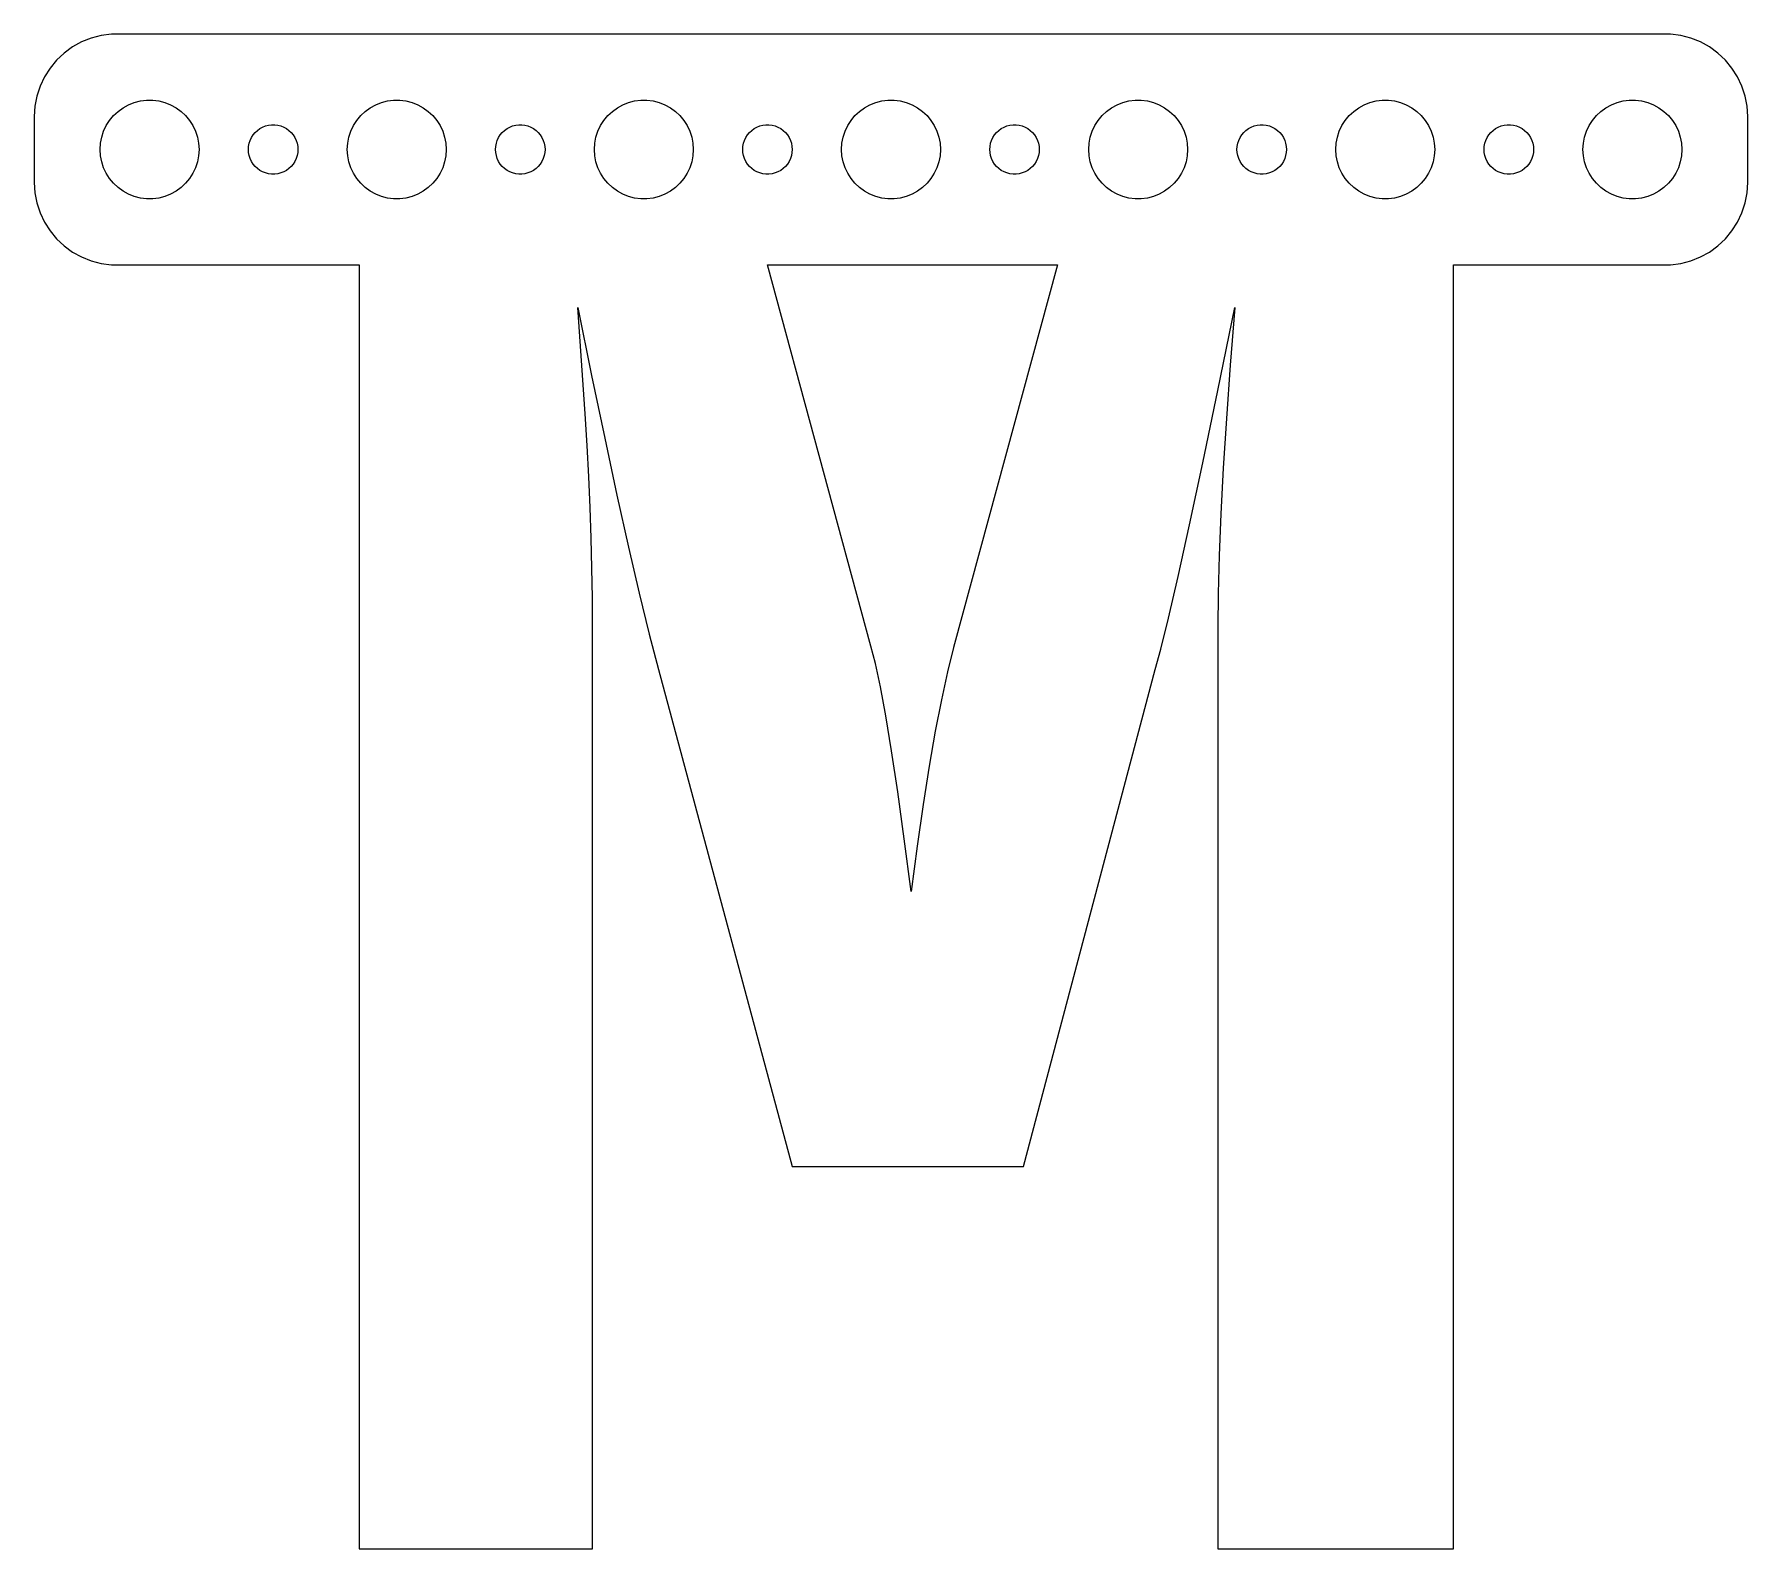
# Model space of a CAD drawing. Header units: metres. Extents: x -52 to 52, y -85 to 7.
import ezdxf

# ---------------------------------------------------------------- set-up
doc = ezdxf.new("R2010")
doc.units = ezdxf.units.M

msp = doc.modelspace()

# ---------------------------------------------------------------- linework, layer by layer
for p, q in [((-49.1289, 6.52412), (-49.6791, 6.22163)), ((-48.5451, 6.75528), (-49.1289, 6.52412)), ((-47.9369, 6.91142), (-48.5451, 6.75528)), ((-47.3139, 6.99013), (-47.9369, 6.91142)), ((47.3139, 6.99013), (-47.3139, 6.99013)), ((47.9369, 6.91142), (47.3139, 6.99013)), ((48.5451, 6.75528), (47.9369, 6.91142)), ((49.1289, 6.52412), (48.5451, 6.75528)), ((49.6791, 6.22163), (49.1289, 6.52412)), ((-50.6448, 5.42273), (-51.0451, 4.93892)), ((-50.1871, 5.85255), (-50.6448, 5.42273)), ((-49.6791, 6.22163), (-50.1871, 5.85255)), ((50.1871, 5.85255), (49.6791, 6.22163)), ((50.6448, 5.42273), (50.1871, 5.85255)), ((51.0451, 4.93892), (50.6448, 5.42273)), ((-51.3815, 4.40877), (-51.6489, 3.84062)), ((-51.0451, 4.93892), (-51.3815, 4.40877)), ((51.3815, 4.40877), (51.0451, 4.93892)), ((51.6489, 3.84062), (51.3815, 4.40877)), ((-51.8429, 3.24344), (-51.9606, 2.62666)), ((-51.6489, 3.84062), (-51.8429, 3.24344)), ((51.8429, 3.24344), (51.6489, 3.84062)), ((51.9606, 2.62666), (51.8429, 3.24344)), ((-51.9606, 2.62666), (-52, 2)), ((-47.1869, 2.05363), (-46.9123, 2.31154)), ((-46.9123, 2.31154), (-46.6075, 2.53297)), ((-46.6075, 2.53297), (-46.2773, 2.71448)), ((-46.2773, 2.71448), (-45.927, 2.85316)), ((-45.927, 2.85316), (-45.5621, 2.94685)), ((-45.5621, 2.94685), (-45.1884, 2.99408)), ((-45.1884, 2.99408), (-44.8116, 2.99408)), ((-44.8116, 2.99408), (-44.4379, 2.94685)), ((-44.4379, 2.94685), (-44.0729, 2.85316)), ((-44.0729, 2.85316), (-43.7227, 2.71448)), ((-43.7227, 2.71448), (-43.3925, 2.53297)), ((-43.3925, 2.53297), (-43.0877, 2.31154)), ((-43.0877, 2.31154), (-42.8131, 2.05363)), ((-32.1869, 2.05363), (-31.9123, 2.31154)), ((-31.9123, 2.31154), (-31.6075, 2.53297)), ((-31.6075, 2.53297), (-31.2773, 2.71448)), ((-31.2773, 2.71448), (-30.927, 2.85316)), ((-30.927, 2.85316), (-30.5621, 2.94685)), ((-30.5621, 2.94685), (-30.1884, 2.99408)), ((-30.1884, 2.99408), (-29.8116, 2.99408)), ((-29.8116, 2.99408), (-29.4379, 2.94685)), ((-29.4379, 2.94685), (-29.0729, 2.85316)), ((-29.0729, 2.85316), (-28.7227, 2.71448)), ((-28.7227, 2.71448), (-28.3925, 2.53297)), ((-28.3925, 2.53297), (-28.0877, 2.31154)), ((-28.0877, 2.31154), (-27.8131, 2.05363)), ((-17.1869, 2.05363), (-16.9123, 2.31154)), ((-16.9123, 2.31154), (-16.6075, 2.53297)), ((-16.6075, 2.53297), (-16.2773, 2.71448)), ((-16.2773, 2.71448), (-15.927, 2.85316)), ((-15.927, 2.85316), (-15.5621, 2.94685)), ((-15.5621, 2.94685), (-15.1884, 2.99408)), ((-15.1884, 2.99408), (-14.8116, 2.99408)), ((-14.8116, 2.99408), (-14.4379, 2.94685)), ((-14.4379, 2.94685), (-14.0729, 2.85316)), ((-14.0729, 2.85316), (-13.7227, 2.71448)), ((-13.7227, 2.71448), (-13.3925, 2.53297)), ((-13.3925, 2.53297), (-13.0877, 2.31154)), ((-13.0877, 2.31154), (-12.8131, 2.05363)), ((-2.1869, 2.05363), (-1.91226, 2.31154)), ((-1.91226, 2.31154), (-1.60747, 2.53297)), ((-1.60747, 2.53297), (-1.27733, 2.71448)), ((-1.27733, 2.71448), (-0.927048, 2.85316)), ((-0.927048, 2.85316), (-0.562134, 2.94685)), ((-0.562134, 2.94685), (-0.18837, 2.99408)), ((-0.18837, 2.99408), (0.18837, 2.99408)), ((0.18837, 2.99408), (0.562134, 2.94685)), ((0.562134, 2.94685), (0.927048, 2.85316)), ((0.927048, 2.85316), (1.27733, 2.71448)), ((1.27733, 2.71448), (1.60747, 2.53297)), ((1.60747, 2.53297), (1.91226, 2.31154)), ((1.91226, 2.31154), (2.1869, 2.05363)), ((12.8131, 2.05363), (13.0877, 2.31154)), ((13.0877, 2.31154), (13.3925, 2.53297)), ((13.3925, 2.53297), (13.7227, 2.71448)), ((13.7227, 2.71448), (14.0729, 2.85316)), ((14.0729, 2.85316), (14.4379, 2.94685)), ((14.4379, 2.94685), (14.8116, 2.99408)), ((14.8116, 2.99408), (15.1884, 2.99408)), ((15.1884, 2.99408), (15.5621, 2.94685)), ((15.5621, 2.94685), (15.927, 2.85316)), ((15.927, 2.85316), (16.2773, 2.71448)), ((16.2773, 2.71448), (16.6075, 2.53297)), ((16.6075, 2.53297), (16.9123, 2.31154)), ((16.9123, 2.31154), (17.1869, 2.05363)), ((27.8131, 2.05363), (28.0877, 2.31154)), ((28.0877, 2.31154), (28.3925, 2.53297)), ((28.3925, 2.53297), (28.7227, 2.71448)), ((28.7227, 2.71448), (29.0729, 2.85316)), ((29.0729, 2.85316), (29.4379, 2.94685)), ((29.4379, 2.94685), (29.8116, 2.99408)), ((29.8116, 2.99408), (30.1884, 2.99408)), ((30.1884, 2.99408), (30.5621, 2.94685)), ((30.5621, 2.94685), (30.927, 2.85316)), ((30.927, 2.85316), (31.2773, 2.71448)), ((31.2773, 2.71448), (31.6075, 2.53297)), ((31.6075, 2.53297), (31.9123, 2.31154)), ((31.9123, 2.31154), (32.1869, 2.05363)), ((42.8131, 2.05363), (43.0877, 2.31154)), ((43.0877, 2.31154), (43.3925, 2.53297)), ((43.3925, 2.53297), (43.7227, 2.71448)), ((43.7227, 2.71448), (44.0729, 2.85316)), ((44.0729, 2.85316), (44.4379, 2.94685)), ((44.4379, 2.94685), (44.8116, 2.99408)), ((44.8116, 2.99408), (45.1884, 2.99408)), ((45.1884, 2.99408), (45.5621, 2.94685)), ((45.5621, 2.94685), (45.927, 2.85316)), ((45.927, 2.85316), (46.2773, 2.71448)), ((46.2773, 2.71448), (46.6075, 2.53297)), ((46.6075, 2.53297), (46.9123, 2.31154)), ((46.9123, 2.31154), (47.1869, 2.05363)), ((52, 2), (51.9606, 2.62666)), ((-52, 2), (-52, -2)), ((-47.9057, 0.746063), (-47.7893, 1.10437)), ((-47.7893, 1.10437), (-47.6289, 1.44525)), ((-47.6289, 1.44525), (-47.427, 1.76335)), ((-47.427, 1.76335), (-47.1869, 2.05363)), ((-42.8131, 2.05363), (-42.5729, 1.76335)), ((-42.5729, 1.76335), (-42.3711, 1.44525)), ((-42.3711, 1.44525), (-42.2107, 1.10437)), ((-42.2107, 1.10437), (-42.0942, 0.746063)), ((-38.5934, 1.02681), (-38.4561, 1.15576)), ((-38.4561, 1.15576), (-38.3037, 1.26648)), ((-38.3037, 1.26648), (-38.1387, 1.35724)), ((-38.1387, 1.35724), (-37.9635, 1.42657)), ((-37.9635, 1.42657), (-37.7811, 1.47342)), ((-37.7811, 1.47342), (-37.5942, 1.49704)), ((-37.5942, 1.49704), (-37.4058, 1.49704)), ((-37.4058, 1.49704), (-37.2189, 1.47342)), ((-37.2189, 1.47342), (-37.0365, 1.42657)), ((-37.0365, 1.42657), (-36.8613, 1.35724)), ((-36.8613, 1.35724), (-36.6963, 1.26648)), ((-36.6963, 1.26648), (-36.5439, 1.15576)), ((-36.5439, 1.15576), (-36.4065, 1.02681)), ((-32.9057, 0.746063), (-32.7893, 1.10437)), ((-32.7893, 1.10437), (-32.6289, 1.44525)), ((-32.6289, 1.44525), (-32.427, 1.76335)), ((-32.427, 1.76335), (-32.1869, 2.05363)), ((-27.8131, 2.05363), (-27.5729, 1.76335)), ((-27.5729, 1.76335), (-27.3711, 1.44525)), ((-27.3711, 1.44525), (-27.2107, 1.10437)), ((-27.2107, 1.10437), (-27.0942, 0.746063)), ((-23.5934, 1.02681), (-23.4561, 1.15576)), ((-23.4561, 1.15576), (-23.3037, 1.26648)), ((-23.3037, 1.26648), (-23.1387, 1.35724)), ((-23.1387, 1.35724), (-22.9635, 1.42657)), ((-22.9635, 1.42657), (-22.7811, 1.47342)), ((-22.7811, 1.47342), (-22.5942, 1.49704)), ((-22.5942, 1.49704), (-22.4058, 1.49704)), ((-22.4058, 1.49704), (-22.2189, 1.47342)), ((-22.2189, 1.47342), (-22.0365, 1.42657)), ((-22.0365, 1.42657), (-21.8613, 1.35724)), ((-21.8613, 1.35724), (-21.6963, 1.26648)), ((-21.6963, 1.26648), (-21.5439, 1.15576)), ((-21.5439, 1.15576), (-21.4065, 1.02681)), ((-17.9057, 0.746063), (-17.7893, 1.10437)), ((-17.7893, 1.10437), (-17.6289, 1.44525)), ((-17.6289, 1.44525), (-17.427, 1.76335)), ((-17.427, 1.76335), (-17.1869, 2.05363)), ((-12.8131, 2.05363), (-12.5729, 1.76335)), ((-12.5729, 1.76335), (-12.3711, 1.44525)), ((-12.3711, 1.44525), (-12.2107, 1.10437)), ((-12.2107, 1.10437), (-12.0942, 0.746063)), ((-8.59344, 1.02681), (-8.45613, 1.15576)), ((-8.45613, 1.15576), (-8.30373, 1.26648)), ((-8.30373, 1.26648), (-8.13866, 1.35724)), ((-8.13866, 1.35724), (-7.96352, 1.42657)), ((-7.96352, 1.42657), (-7.78107, 1.47342)), ((-7.78107, 1.47342), (-7.59418, 1.49704)), ((-7.59418, 1.49704), (-7.40581, 1.49704)), ((-7.40581, 1.49704), (-7.21892, 1.47342)), ((-7.21892, 1.47342), (-7.03647, 1.42657)), ((-7.03647, 1.42657), (-6.86133, 1.35724)), ((-6.86133, 1.35724), (-6.69626, 1.26648)), ((-6.69626, 1.26648), (-6.54385, 1.15576)), ((-6.54385, 1.15576), (-6.40654, 1.02681)), ((-2.90575, 0.746063), (-2.78932, 1.10437)), ((-2.78932, 1.10437), (-2.62891, 1.44525)), ((-2.62891, 1.44525), (-2.42705, 1.76335)), ((-2.42705, 1.76335), (-2.1869, 2.05363)), ((2.1869, 2.05363), (2.42705, 1.76335)), ((2.42705, 1.76335), (2.62891, 1.44525)), ((2.62891, 1.44525), (2.78932, 1.10437)), ((2.78932, 1.10437), (2.90575, 0.746063)), ((6.40654, 1.02681), (6.54385, 1.15576)), ((6.54385, 1.15576), (6.69626, 1.26648)), ((6.69626, 1.26648), (6.86133, 1.35724)), ((6.86133, 1.35724), (7.03647, 1.42657)), ((7.03647, 1.42657), (7.21892, 1.47342)), ((7.21892, 1.47342), (7.40581, 1.49704)), ((7.40581, 1.49704), (7.59418, 1.49704)), ((7.59418, 1.49704), (7.78107, 1.47342)), ((7.78107, 1.47342), (7.96352, 1.42657)), ((7.96352, 1.42657), (8.13866, 1.35724)), ((8.13866, 1.35724), (8.30373, 1.26648)), ((8.30373, 1.26648), (8.45613, 1.15576)), ((8.45613, 1.15576), (8.59344, 1.02681)), ((12.0942, 0.746063), (12.2107, 1.10437)), ((12.2107, 1.10437), (12.3711, 1.44525)), ((12.3711, 1.44525), (12.5729, 1.76335)), ((12.5729, 1.76335), (12.8131, 2.05363)), ((17.1869, 2.05363), (17.427, 1.76335)), ((17.427, 1.76335), (17.6289, 1.44525)), ((17.6289, 1.44525), (17.7893, 1.10437)), ((17.7893, 1.10437), (17.9057, 0.746063)), ((21.4065, 1.02681), (21.5439, 1.15576)), ((21.5439, 1.15576), (21.6963, 1.26648)), ((21.6963, 1.26648), (21.8613, 1.35724)), ((21.8613, 1.35724), (22.0365, 1.42657)), ((22.0365, 1.42657), (22.2189, 1.47342)), ((22.2189, 1.47342), (22.4058, 1.49704)), ((22.4058, 1.49704), (22.5942, 1.49704)), ((22.5942, 1.49704), (22.7811, 1.47342)), ((22.7811, 1.47342), (22.9635, 1.42657)), ((22.9635, 1.42657), (23.1387, 1.35724)), ((23.1387, 1.35724), (23.3037, 1.26648)), ((23.3037, 1.26648), (23.4561, 1.15576)), ((23.4561, 1.15576), (23.5934, 1.02681)), ((27.0942, 0.746063), (27.2107, 1.10437)), ((27.2107, 1.10437), (27.3711, 1.44525)), ((27.3711, 1.44525), (27.5729, 1.76335)), ((27.5729, 1.76335), (27.8131, 2.05363)), ((32.1869, 2.05363), (32.427, 1.76335)), ((32.427, 1.76335), (32.6289, 1.44525)), ((32.6289, 1.44525), (32.7893, 1.10437)), ((32.7893, 1.10437), (32.9057, 0.746063)), ((36.4065, 1.02681), (36.5439, 1.15576)), ((36.5439, 1.15576), (36.6963, 1.26648)), ((36.6963, 1.26648), (36.8613, 1.35724)), ((36.8613, 1.35724), (37.0365, 1.42657)), ((37.0365, 1.42657), (37.2189, 1.47342)), ((37.2189, 1.47342), (37.4058, 1.49704)), ((37.4058, 1.49704), (37.5942, 1.49704)), ((37.5942, 1.49704), (37.7811, 1.47342)), ((37.7811, 1.47342), (37.9635, 1.42657)), ((37.9635, 1.42657), (38.1387, 1.35724)), ((38.1387, 1.35724), (38.3037, 1.26648)), ((38.3037, 1.26648), (38.4561, 1.15576)), ((38.4561, 1.15576), (38.5934, 1.02681)), ((42.0942, 0.746063), (42.2107, 1.10437)), ((42.2107, 1.10437), (42.3711, 1.44525)), ((42.3711, 1.44525), (42.5729, 1.76335)), ((42.5729, 1.76335), (42.8131, 2.05363)), ((47.1869, 2.05363), (47.427, 1.76335)), ((47.427, 1.76335), (47.6289, 1.44525)), ((47.6289, 1.44525), (47.7893, 1.10437)), ((47.7893, 1.10437), (47.9057, 0.746063)), ((52, -2), (52, 2)), ((-48, 0), (-47.9763, 0.375992)), ((-47.9763, -0.375992), (-48, 0)), ((-47.9763, 0.375992), (-47.9057, 0.746063)), ((-42.0942, 0.746063), (-42.0237, 0.375992)), ((-42.0237, 0.375992), (-42, 0)), ((-42, 0), (-42.0237, -0.375992)), ((-39, 0), (-38.9882, 0.187988)), ((-38.9882, -0.187988), (-39, 0)), ((-38.9882, 0.187988), (-38.9529, 0.373032)), ((-38.9529, 0.373032), (-38.8947, 0.552185)), ((-38.8947, 0.552185), (-38.8145, 0.722626)), ((-38.8145, 0.722626), (-38.7135, 0.881668)), ((-38.7135, 0.881668), (-38.5934, 1.02681)), ((-36.4065, 1.02681), (-36.2865, 0.881668)), ((-36.2865, 0.881668), (-36.1855, 0.722626)), ((-36.1855, 0.722626), (-36.1053, 0.552185)), ((-36.1053, 0.552185), (-36.0471, 0.373032)), ((-36.0471, 0.373032), (-36.0118, 0.187988)), ((-36.0118, 0.187988), (-36, 0)), ((-36, 0), (-36.0118, -0.187988)), ((-33, 0), (-32.9763, 0.375992)), ((-32.9763, -0.375992), (-33, 0)), ((-32.9763, 0.375992), (-32.9057, 0.746063)), ((-27.0942, 0.746063), (-27.0237, 0.375992)), ((-27.0237, 0.375992), (-27, 0)), ((-27, 0), (-27.0237, -0.375992)), ((-24, 0), (-23.9882, 0.187988)), ((-23.9882, -0.187988), (-24, 0)), ((-23.9882, 0.187988), (-23.9529, 0.373032)), ((-23.9529, 0.373032), (-23.8947, 0.552185)), ((-23.8947, 0.552185), (-23.8145, 0.722626)), ((-23.8145, 0.722626), (-23.7135, 0.881668)), ((-23.7135, 0.881668), (-23.5934, 1.02681)), ((-21.4065, 1.02681), (-21.2865, 0.881668)), ((-21.2865, 0.881668), (-21.1855, 0.722626)), ((-21.1855, 0.722626), (-21.1053, 0.552185)), ((-21.1053, 0.552185), (-21.0471, 0.373032)), ((-21.0471, 0.373032), (-21.0118, 0.187988)), ((-21.0118, 0.187988), (-21, 0)), ((-21, 0), (-21.0118, -0.187988)), ((-18, 0), (-17.9763, 0.375992)), ((-17.9763, -0.375992), (-18, 0)), ((-17.9763, 0.375992), (-17.9057, 0.746063)), ((-12.0942, 0.746063), (-12.0237, 0.375992)), ((-12.0237, 0.375992), (-12, 0)), ((-12, 0), (-12.0237, -0.375992)), ((-9, 0), (-8.98816, 0.187988)), ((-8.98816, -0.187988), (-9, 0)), ((-8.98816, 0.187988), (-8.95287, 0.373032)), ((-8.95287, 0.373032), (-8.89465, 0.552185)), ((-8.89465, 0.552185), (-8.81445, 0.722626)), ((-8.81445, 0.722626), (-8.71352, 0.881668)), ((-8.71352, 0.881668), (-8.59344, 1.02681)), ((-6.40654, 1.02681), (-6.28647, 0.881668)), ((-6.28647, 0.881668), (-6.18553, 0.722626)), ((-6.18553, 0.722626), (-6.10533, 0.552185)), ((-6.10533, 0.552185), (-6.04712, 0.373032)), ((-6.04712, 0.373032), (-6.01183, 0.187988)), ((-6.01183, 0.187988), (-6, 0)), ((-6, 0), (-6.01183, -0.187988)), ((-3, 0), (-2.97633, 0.375992)), ((-2.97633, -0.375992), (-3, 0)), ((-2.97633, 0.375992), (-2.90575, 0.746063)), ((2.90575, 0.746063), (2.97633, 0.375992)), ((2.97633, 0.375992), (3, 0)), ((3, 0), (2.97633, -0.375992)), ((6, 0), (6.01183, 0.187988)), ((6.01183, -0.187988), (6, 0)), ((6.01183, 0.187988), (6.04712, 0.373032)), ((6.04712, 0.373032), (6.10533, 0.552185)), ((6.10533, 0.552185), (6.18553, 0.722626)), ((6.18553, 0.722626), (6.28647, 0.881668)), ((6.28647, 0.881668), (6.40654, 1.02681)), ((8.59344, 1.02681), (8.71352, 0.881668)), ((8.71352, 0.881668), (8.81445, 0.722626)), ((8.81445, 0.722626), (8.89465, 0.552185)), ((8.89465, 0.552185), (8.95287, 0.373032)), ((8.95287, 0.373032), (8.98816, 0.187988)), ((8.98816, 0.187988), (9, 0)), ((9, 0), (8.98816, -0.187988)), ((12, 0), (12.0237, 0.375992)), ((12.0237, -0.375992), (12, 0)), ((12.0237, 0.375992), (12.0942, 0.746063)), ((17.9057, 0.746063), (17.9763, 0.375992)), ((17.9763, 0.375992), (18, 0)), ((18, 0), (17.9763, -0.375992)), ((21, 0), (21.0118, 0.187988)), ((21.0118, -0.187988), (21, 0)), ((21.0118, 0.187988), (21.0471, 0.373032)), ((21.0471, 0.373032), (21.1053, 0.552185)), ((21.1053, 0.552185), (21.1855, 0.722626)), ((21.1855, 0.722626), (21.2865, 0.881668)), ((21.2865, 0.881668), (21.4065, 1.02681)), ((23.5934, 1.02681), (23.7135, 0.881668)), ((23.7135, 0.881668), (23.8145, 0.722626)), ((23.8145, 0.722626), (23.8947, 0.552185)), ((23.8947, 0.552185), (23.9529, 0.373032)), ((23.9529, 0.373032), (23.9882, 0.187988)), ((23.9882, 0.187988), (24, 0)), ((24, 0), (23.9882, -0.187988)), ((27, 0), (27.0237, 0.375992)), ((27.0237, -0.375992), (27, 0)), ((27.0237, 0.375992), (27.0942, 0.746063)), ((32.9057, 0.746063), (32.9763, 0.375992)), ((32.9763, 0.375992), (33, 0)), ((33, 0), (32.9763, -0.375992)), ((36, 0), (36.0118, 0.187988)), ((36.0118, -0.187988), (36, 0)), ((36.0118, 0.187988), (36.0471, 0.373032)), ((36.0471, 0.373032), (36.1053, 0.552185)), ((36.1053, 0.552185), (36.1855, 0.722626)), ((36.1855, 0.722626), (36.2865, 0.881668)), ((36.2865, 0.881668), (36.4065, 1.02681)), ((38.5934, 1.02681), (38.7135, 0.881668)), ((38.7135, 0.881668), (38.8145, 0.722626)), ((38.8145, 0.722626), (38.8947, 0.552185)), ((38.8947, 0.552185), (38.9529, 0.373032)), ((38.9529, 0.373032), (38.9882, 0.187988)), ((38.9882, 0.187988), (39, 0)), ((39, 0), (38.9882, -0.187988)), ((42, 0), (42.0237, 0.375992)), ((42.0237, -0.375992), (42, 0)), ((42.0237, 0.375992), (42.0942, 0.746063)), ((47.9057, 0.746063), (47.9763, 0.375992)), ((47.9763, 0.375992), (48, 0)), ((48, 0), (47.9763, -0.375992)), ((-47.9057, -0.746063), (-47.9763, -0.375992)), ((-47.7893, -1.10437), (-47.9057, -0.746063)), ((-42.0942, -0.746063), (-42.2107, -1.10437)), ((-42.0237, -0.375992), (-42.0942, -0.746063)), ((-38.9529, -0.373032), (-38.9882, -0.187988)), ((-38.8947, -0.552185), (-38.9529, -0.373032)), ((-38.8145, -0.722626), (-38.8947, -0.552185)), ((-38.7135, -0.881668), (-38.8145, -0.722626)), ((-38.5934, -1.02681), (-38.7135, -0.881668)), ((-38.4561, -1.15576), (-38.5934, -1.02681)), ((-36.4065, -1.02681), (-36.5439, -1.15576)), ((-36.2865, -0.881668), (-36.4065, -1.02681)), ((-36.1855, -0.722626), (-36.2865, -0.881668)), ((-36.1053, -0.552185), (-36.1855, -0.722626)), ((-36.0471, -0.373032), (-36.1053, -0.552185)), ((-36.0118, -0.187988), (-36.0471, -0.373032)), ((-32.9057, -0.746063), (-32.9763, -0.375992)), ((-32.7893, -1.10437), (-32.9057, -0.746063)), ((-27.0942, -0.746063), (-27.2107, -1.10437)), ((-27.0237, -0.375992), (-27.0942, -0.746063)), ((-23.9529, -0.373032), (-23.9882, -0.187988)), ((-23.8947, -0.552185), (-23.9529, -0.373032)), ((-23.8145, -0.722626), (-23.8947, -0.552185)), ((-23.7135, -0.881668), (-23.8145, -0.722626)), ((-23.5934, -1.02681), (-23.7135, -0.881668)), ((-23.4561, -1.15576), (-23.5934, -1.02681)), ((-21.4065, -1.02681), (-21.5439, -1.15576)), ((-21.2865, -0.881668), (-21.4065, -1.02681)), ((-21.1855, -0.722626), (-21.2865, -0.881668)), ((-21.1053, -0.552185), (-21.1855, -0.722626)), ((-21.0471, -0.373032), (-21.1053, -0.552185)), ((-21.0118, -0.187988), (-21.0471, -0.373032)), ((-17.9057, -0.746063), (-17.9763, -0.375992)), ((-17.7893, -1.10437), (-17.9057, -0.746063)), ((-12.0942, -0.746063), (-12.2107, -1.10437)), ((-12.0237, -0.375992), (-12.0942, -0.746063)), ((-8.95287, -0.373032), (-8.98816, -0.187988)), ((-8.89465, -0.552185), (-8.95287, -0.373032)), ((-8.81445, -0.722626), (-8.89465, -0.552185)), ((-8.71352, -0.881668), (-8.81445, -0.722626)), ((-8.59344, -1.02681), (-8.71352, -0.881668)), ((-8.45613, -1.15576), (-8.59344, -1.02681)), ((-6.40654, -1.02681), (-6.54385, -1.15576)), ((-6.28647, -0.881668), (-6.40654, -1.02681)), ((-6.18553, -0.722626), (-6.28647, -0.881668)), ((-6.10533, -0.552185), (-6.18553, -0.722626)), ((-6.04712, -0.373032), (-6.10533, -0.552185)), ((-6.01183, -0.187988), (-6.04712, -0.373032)), ((-2.90575, -0.746063), (-2.97633, -0.375992)), ((-2.78932, -1.10437), (-2.90575, -0.746063)), ((2.90575, -0.746063), (2.78932, -1.10437)), ((2.97633, -0.375992), (2.90575, -0.746063)), ((6.04712, -0.373032), (6.01183, -0.187988)), ((6.10533, -0.552185), (6.04712, -0.373032)), ((6.18553, -0.722626), (6.10533, -0.552185)), ((6.28647, -0.881668), (6.18553, -0.722626)), ((6.40654, -1.02681), (6.28647, -0.881668)), ((6.54385, -1.15576), (6.40654, -1.02681)), ((8.59344, -1.02681), (8.45613, -1.15576)), ((8.71352, -0.881668), (8.59344, -1.02681)), ((8.81445, -0.722626), (8.71352, -0.881668)), ((8.89465, -0.552185), (8.81445, -0.722626)), ((8.95287, -0.373032), (8.89465, -0.552185)), ((8.98816, -0.187988), (8.95287, -0.373032)), ((12.0942, -0.746063), (12.0237, -0.375992)), ((12.2107, -1.10437), (12.0942, -0.746063)), ((17.9057, -0.746063), (17.7893, -1.10437)), ((17.9763, -0.375992), (17.9057, -0.746063)), ((21.0471, -0.373032), (21.0118, -0.187988)), ((21.1053, -0.552185), (21.0471, -0.373032)), ((21.1855, -0.722626), (21.1053, -0.552185)), ((21.2865, -0.881668), (21.1855, -0.722626)), ((21.4065, -1.02681), (21.2865, -0.881668)), ((21.5439, -1.15576), (21.4065, -1.02681)), ((23.5934, -1.02681), (23.4561, -1.15576)), ((23.7135, -0.881668), (23.5934, -1.02681)), ((23.8145, -0.722626), (23.7135, -0.881668)), ((23.8947, -0.552185), (23.8145, -0.722626)), ((23.9529, -0.373032), (23.8947, -0.552185)), ((23.9882, -0.187988), (23.9529, -0.373032)), ((27.0942, -0.746063), (27.0237, -0.375992)), ((27.2107, -1.10437), (27.0942, -0.746063)), ((32.9057, -0.746063), (32.7893, -1.10437)), ((32.9763, -0.375992), (32.9057, -0.746063)), ((36.0471, -0.373032), (36.0118, -0.187988)), ((36.1053, -0.552185), (36.0471, -0.373032)), ((36.1855, -0.722626), (36.1053, -0.552185)), ((36.2865, -0.881668), (36.1855, -0.722626)), ((36.4065, -1.02681), (36.2865, -0.881668)), ((36.5439, -1.15576), (36.4065, -1.02681)), ((38.5934, -1.02681), (38.4561, -1.15576)), ((38.7135, -0.881668), (38.5934, -1.02681)), ((38.8145, -0.722626), (38.7135, -0.881668)), ((38.8947, -0.552185), (38.8145, -0.722626)), ((38.9529, -0.373032), (38.8947, -0.552185)), ((38.9882, -0.187988), (38.9529, -0.373032)), ((42.0942, -0.746063), (42.0237, -0.375992)), ((42.2107, -1.10437), (42.0942, -0.746063)), ((47.9057, -0.746063), (47.7893, -1.10437)), ((47.9763, -0.375992), (47.9057, -0.746063)), ((-52, -2), (-51.9606, -2.62666)), ((-47.6289, -1.44525), (-47.7893, -1.10437)), ((-47.427, -1.76335), (-47.6289, -1.44525)), ((-47.1869, -2.05363), (-47.427, -1.76335)), ((-46.9123, -2.31154), (-47.1869, -2.05363)), ((-42.8131, -2.05363), (-43.0877, -2.31154)), ((-42.5729, -1.76335), (-42.8131, -2.05363)), ((-42.3711, -1.44525), (-42.5729, -1.76335)), ((-42.2107, -1.10437), (-42.3711, -1.44525)), ((-38.3037, -1.26648), (-38.4561, -1.15576)), ((-38.1387, -1.35724), (-38.3037, -1.26648)), ((-37.9635, -1.42657), (-38.1387, -1.35724)), ((-37.7811, -1.47342), (-37.9635, -1.42657)), ((-37.5942, -1.49704), (-37.7811, -1.47342)), ((-37.4058, -1.49704), (-37.5942, -1.49704)), ((-37.2189, -1.47342), (-37.4058, -1.49704)), ((-37.0365, -1.42657), (-37.2189, -1.47342)), ((-36.8613, -1.35724), (-37.0365, -1.42657)), ((-36.6963, -1.26648), (-36.8613, -1.35724)), ((-36.5439, -1.15576), (-36.6963, -1.26648)), ((-32.6289, -1.44525), (-32.7893, -1.10437)), ((-32.427, -1.76335), (-32.6289, -1.44525)), ((-32.1869, -2.05363), (-32.427, -1.76335)), ((-31.9123, -2.31154), (-32.1869, -2.05363)), ((-27.8131, -2.05363), (-28.0877, -2.31154)), ((-27.5729, -1.76335), (-27.8131, -2.05363)), ((-27.3711, -1.44525), (-27.5729, -1.76335)), ((-27.2107, -1.10437), (-27.3711, -1.44525)), ((-23.3037, -1.26648), (-23.4561, -1.15576)), ((-23.1387, -1.35724), (-23.3037, -1.26648)), ((-22.9635, -1.42657), (-23.1387, -1.35724)), ((-22.7811, -1.47342), (-22.9635, -1.42657)), ((-22.5942, -1.49704), (-22.7811, -1.47342)), ((-22.4058, -1.49704), (-22.5942, -1.49704)), ((-22.2189, -1.47342), (-22.4058, -1.49704)), ((-22.0365, -1.42657), (-22.2189, -1.47342)), ((-21.8613, -1.35724), (-22.0365, -1.42657)), ((-21.6963, -1.26648), (-21.8613, -1.35724)), ((-21.5439, -1.15576), (-21.6963, -1.26648)), ((-17.6289, -1.44525), (-17.7893, -1.10437)), ((-17.427, -1.76335), (-17.6289, -1.44525)), ((-17.1869, -2.05363), (-17.427, -1.76335)), ((-16.9123, -2.31154), (-17.1869, -2.05363)), ((-12.8131, -2.05363), (-13.0877, -2.31154)), ((-12.5729, -1.76335), (-12.8131, -2.05363)), ((-12.3711, -1.44525), (-12.5729, -1.76335)), ((-12.2107, -1.10437), (-12.3711, -1.44525)), ((-8.30373, -1.26648), (-8.45613, -1.15576)), ((-8.13866, -1.35724), (-8.30373, -1.26648)), ((-7.96352, -1.42657), (-8.13866, -1.35724)), ((-7.78107, -1.47342), (-7.96352, -1.42657)), ((-7.59418, -1.49704), (-7.78107, -1.47342)), ((-7.40581, -1.49704), (-7.59418, -1.49704)), ((-7.21892, -1.47342), (-7.40581, -1.49704)), ((-7.03647, -1.42657), (-7.21892, -1.47342)), ((-6.86133, -1.35724), (-7.03647, -1.42657)), ((-6.69626, -1.26648), (-6.86133, -1.35724)), ((-6.54385, -1.15576), (-6.69626, -1.26648)), ((-2.62891, -1.44525), (-2.78932, -1.10437)), ((-2.42705, -1.76335), (-2.62891, -1.44525)), ((-2.1869, -2.05363), (-2.42705, -1.76335)), ((-1.91226, -2.31154), (-2.1869, -2.05363)), ((2.1869, -2.05363), (1.91226, -2.31154)), ((2.42705, -1.76335), (2.1869, -2.05363)), ((2.62891, -1.44525), (2.42705, -1.76335)), ((2.78932, -1.10437), (2.62891, -1.44525)), ((6.69626, -1.26648), (6.54385, -1.15576)), ((6.86133, -1.35724), (6.69626, -1.26648)), ((7.03647, -1.42657), (6.86133, -1.35724)), ((7.21892, -1.47342), (7.03647, -1.42657)), ((7.40581, -1.49704), (7.21892, -1.47342)), ((7.59418, -1.49704), (7.40581, -1.49704)), ((7.78107, -1.47342), (7.59418, -1.49704)), ((7.96352, -1.42657), (7.78107, -1.47342)), ((8.13866, -1.35724), (7.96352, -1.42657)), ((8.30373, -1.26648), (8.13866, -1.35724)), ((8.45613, -1.15576), (8.30373, -1.26648)), ((12.3711, -1.44525), (12.2107, -1.10437)), ((12.5729, -1.76335), (12.3711, -1.44525)), ((12.8131, -2.05363), (12.5729, -1.76335)), ((13.0877, -2.31154), (12.8131, -2.05363)), ((17.1869, -2.05363), (16.9123, -2.31154)), ((17.427, -1.76335), (17.1869, -2.05363)), ((17.6289, -1.44525), (17.427, -1.76335)), ((17.7893, -1.10437), (17.6289, -1.44525)), ((21.6963, -1.26648), (21.5439, -1.15576)), ((21.8613, -1.35724), (21.6963, -1.26648)), ((22.0365, -1.42657), (21.8613, -1.35724)), ((22.2189, -1.47342), (22.0365, -1.42657)), ((22.4058, -1.49704), (22.2189, -1.47342)), ((22.5942, -1.49704), (22.4058, -1.49704)), ((22.7811, -1.47342), (22.5942, -1.49704)), ((22.9635, -1.42657), (22.7811, -1.47342)), ((23.1387, -1.35724), (22.9635, -1.42657)), ((23.3037, -1.26648), (23.1387, -1.35724)), ((23.4561, -1.15576), (23.3037, -1.26648)), ((27.3711, -1.44525), (27.2107, -1.10437)), ((27.5729, -1.76335), (27.3711, -1.44525)), ((27.8131, -2.05363), (27.5729, -1.76335)), ((28.0877, -2.31154), (27.8131, -2.05363)), ((32.1869, -2.05363), (31.9123, -2.31154)), ((32.427, -1.76335), (32.1869, -2.05363)), ((32.6289, -1.44525), (32.427, -1.76335)), ((32.7893, -1.10437), (32.6289, -1.44525)), ((36.6963, -1.26648), (36.5439, -1.15576)), ((36.8613, -1.35724), (36.6963, -1.26648)), ((37.0365, -1.42657), (36.8613, -1.35724)), ((37.2189, -1.47342), (37.0365, -1.42657)), ((37.4058, -1.49704), (37.2189, -1.47342)), ((37.5942, -1.49704), (37.4058, -1.49704)), ((37.7811, -1.47342), (37.5942, -1.49704)), ((37.9635, -1.42657), (37.7811, -1.47342)), ((38.1387, -1.35724), (37.9635, -1.42657)), ((38.3037, -1.26648), (38.1387, -1.35724)), ((38.4561, -1.15576), (38.3037, -1.26648)), ((42.3711, -1.44525), (42.2107, -1.10437)), ((42.5729, -1.76335), (42.3711, -1.44525)), ((42.8131, -2.05363), (42.5729, -1.76335)), ((43.0877, -2.31154), (42.8131, -2.05363)), ((47.1869, -2.05363), (46.9123, -2.31154)), ((47.427, -1.76335), (47.1869, -2.05363)), ((47.6289, -1.44525), (47.427, -1.76335)), ((47.7893, -1.10437), (47.6289, -1.44525)), ((51.9606, -2.62666), (52, -2)), ((-51.9606, -2.62666), (-51.8429, -3.24344)), ((-46.6075, -2.53297), (-46.9123, -2.31154)), ((-46.2773, -2.71448), (-46.6075, -2.53297)), ((-45.927, -2.85316), (-46.2773, -2.71448)), ((-45.5621, -2.94685), (-45.927, -2.85316)), ((-45.1884, -2.99408), (-45.5621, -2.94685)), ((-44.8116, -2.99408), (-45.1884, -2.99408)), ((-44.4379, -2.94685), (-44.8116, -2.99408)), ((-44.0729, -2.85316), (-44.4379, -2.94685)), ((-43.7227, -2.71448), (-44.0729, -2.85316)), ((-43.3925, -2.53297), (-43.7227, -2.71448)), ((-43.0877, -2.31154), (-43.3925, -2.53297)), ((-31.6075, -2.53297), (-31.9123, -2.31154)), ((-31.2773, -2.71448), (-31.6075, -2.53297)), ((-30.927, -2.85316), (-31.2773, -2.71448)), ((-30.5621, -2.94685), (-30.927, -2.85316)), ((-30.1884, -2.99408), (-30.5621, -2.94685)), ((-29.8116, -2.99408), (-30.1884, -2.99408)), ((-29.4379, -2.94685), (-29.8116, -2.99408)), ((-29.0729, -2.85316), (-29.4379, -2.94685)), ((-28.7227, -2.71448), (-29.0729, -2.85316)), ((-28.3925, -2.53297), (-28.7227, -2.71448)), ((-28.0877, -2.31154), (-28.3925, -2.53297)), ((-16.6075, -2.53297), (-16.9123, -2.31154)), ((-16.2773, -2.71448), (-16.6075, -2.53297)), ((-15.927, -2.85316), (-16.2773, -2.71448)), ((-15.5621, -2.94685), (-15.927, -2.85316)), ((-15.1884, -2.99408), (-15.5621, -2.94685)), ((-14.8116, -2.99408), (-15.1884, -2.99408)), ((-14.4379, -2.94685), (-14.8116, -2.99408)), ((-14.0729, -2.85316), (-14.4379, -2.94685)), ((-13.7227, -2.71448), (-14.0729, -2.85316)), ((-13.3925, -2.53297), (-13.7227, -2.71448)), ((-13.0877, -2.31154), (-13.3925, -2.53297)), ((-1.60747, -2.53297), (-1.91226, -2.31154)), ((-1.27733, -2.71448), (-1.60747, -2.53297)), ((-0.927048, -2.85316), (-1.27733, -2.71448)), ((-0.562134, -2.94685), (-0.927048, -2.85316)), ((-0.18837, -2.99408), (-0.562134, -2.94685)), ((0.18837, -2.99408), (-0.18837, -2.99408)), ((0.562134, -2.94685), (0.18837, -2.99408)), ((0.927048, -2.85316), (0.562134, -2.94685)), ((1.27733, -2.71448), (0.927048, -2.85316)), ((1.60747, -2.53297), (1.27733, -2.71448)), ((1.91226, -2.31154), (1.60747, -2.53297)), ((13.3925, -2.53297), (13.0877, -2.31154)), ((13.7227, -2.71448), (13.3925, -2.53297)), ((14.0729, -2.85316), (13.7227, -2.71448)), ((14.4379, -2.94685), (14.0729, -2.85316)), ((14.8116, -2.99408), (14.4379, -2.94685)), ((15.1884, -2.99408), (14.8116, -2.99408)), ((15.5621, -2.94685), (15.1884, -2.99408)), ((15.927, -2.85316), (15.5621, -2.94685)), ((16.2773, -2.71448), (15.927, -2.85316)), ((16.6075, -2.53297), (16.2773, -2.71448)), ((16.9123, -2.31154), (16.6075, -2.53297)), ((28.3925, -2.53297), (28.0877, -2.31154)), ((28.7227, -2.71448), (28.3925, -2.53297)), ((29.0729, -2.85316), (28.7227, -2.71448)), ((29.4379, -2.94685), (29.0729, -2.85316)), ((29.8116, -2.99408), (29.4379, -2.94685)), ((30.1884, -2.99408), (29.8116, -2.99408)), ((30.5621, -2.94685), (30.1884, -2.99408)), ((30.927, -2.85316), (30.5621, -2.94685)), ((31.2773, -2.71448), (30.927, -2.85316)), ((31.6075, -2.53297), (31.2773, -2.71448)), ((31.9123, -2.31154), (31.6075, -2.53297)), ((43.3925, -2.53297), (43.0877, -2.31154)), ((43.7227, -2.71448), (43.3925, -2.53297)), ((44.0729, -2.85316), (43.7227, -2.71448)), ((44.4379, -2.94685), (44.0729, -2.85316)), ((44.8116, -2.99408), (44.4379, -2.94685)), ((45.1884, -2.99408), (44.8116, -2.99408)), ((45.5621, -2.94685), (45.1884, -2.99408)), ((45.927, -2.85316), (45.5621, -2.94685)), ((46.2773, -2.71448), (45.927, -2.85316)), ((46.6075, -2.53297), (46.2773, -2.71448)), ((46.9123, -2.31154), (46.6075, -2.53297)), ((51.8429, -3.24344), (51.9606, -2.62666)), ((-51.8429, -3.24344), (-51.6489, -3.84062)), ((-51.6489, -3.84062), (-51.3815, -4.40877)), ((51.3815, -4.40877), (51.6489, -3.84062)), ((51.6489, -3.84062), (51.8429, -3.24344)), ((-51.3815, -4.40877), (-51.0451, -4.93892)), ((-51.0451, -4.93892), (-50.6448, -5.42273)), ((50.6448, -5.42273), (51.0451, -4.93892)), ((51.0451, -4.93892), (51.3815, -4.40877)), ((-50.6448, -5.42273), (-50.1871, -5.85255)), ((-50.1871, -5.85255), (-49.6791, -6.22163)), ((-49.6791, -6.22163), (-49.1289, -6.52412)), ((49.1289, -6.52412), (49.6791, -6.22163)), ((49.6791, -6.22163), (50.1871, -5.85255)), ((50.1871, -5.85255), (50.6448, -5.42273)), ((-49.1289, -6.52412), (-48.5451, -6.75528)), ((-48.5451, -6.75528), (-47.9369, -6.91142)), ((-47.9369, -6.91142), (-47.3139, -6.99013)), ((-47.3139, -6.99013), (-32.2846, -6.99013)), ((-32.2846, -6.99013), (-32.2846, -84.9062)), ((-1.23288, -30.1473), (-7.49814, -6.99013)), ((-7.49814, -6.99013), (10.1084, -6.99013)), ((10.1084, -6.99013), (3.79166, -30.2119)), ((34.1347, -84.9062), (34.1347, -6.99013)), ((34.1347, -6.99013), (47.3139, -6.99013)), ((47.3139, -6.99013), (47.9369, -6.91142)), ((47.9369, -6.91142), (48.5451, -6.75528)), ((48.5451, -6.75528), (49.1289, -6.52412)), ((-18.5618, -16.0388), (-19.0131, -9.59689)), ((-19.0131, -9.59689), (-18.1717, -13.7211)), ((19.8347, -14.6206), (20.8641, -9.59689)), ((20.8641, -9.59689), (20.5906, -13.0848)), ((20.5906, -13.0848), (20.3593, -16.3335)), ((-18.1717, -13.7211), (-17.3776, -17.5167)), ((18.9183, -19.0158), (19.8347, -14.6206)), ((-18.4424, -17.9598), (-18.5618, -16.0388)), ((20.3593, -16.3335), (20.1699, -19.343)), ((-17.3776, -17.5167), (-16.6308, -20.9836)), ((-18.3413, -19.8571), (-18.4424, -17.9598)), ((18.115, -22.7825), (18.9183, -19.0158)), ((20.1699, -19.343), (20.0227, -22.1132)), ((-18.2586, -21.7308), (-18.3413, -19.8571)), ((-18.1942, -23.5807), (-18.2586, -21.7308)), ((-16.6308, -20.9836), (-15.9314, -24.1219)), ((17.4247, -25.9208), (18.115, -22.7825)), ((20.0227, -22.1132), (19.9175, -24.6441)), ((-18.1483, -25.4069), (-18.1942, -23.5807)), ((-15.9314, -24.1219), (-15.2792, -26.9315)), ((19.9175, -24.6441), (19.8544, -26.9358)), ((-18.1207, -27.2094), (-18.1483, -25.4069)), ((16.8475, -28.4305), (17.4247, -25.9208)), ((-15.2792, -26.9315), (-14.6743, -29.4124)), ((19.8544, -26.9358), (19.8334, -28.9883)), ((-18.1115, -28.9883), (-18.1207, -27.2094)), ((-18.1115, -84.9062), (-18.1115, -28.9883)), ((16.3834, -30.3119), (16.8475, -28.4305)), ((19.8334, -28.9883), (19.8334, -84.9062)), ((-14.6743, -29.4124), (-14.1168, -31.5647)), ((-0.946304, -31.1927), (-1.23288, -30.1473)), ((-0.638687, -32.5983), (-0.946304, -31.1927)), ((3.79166, -30.2119), (3.4236, -31.6976)), ((16.0324, -31.5647), (16.3834, -30.3119)), ((-14.1168, -31.5647), (-5.99998, -61.7139)), ((3.4236, -31.6976), (3.05554, -33.3936)), ((8.04385, -61.7139), (16.0324, -31.5647)), ((-0.309998, -34.3641), (-0.638687, -32.5983)), ((3.05554, -33.3936), (2.68748, -35.3)), ((0.039719, -36.49), (-0.309998, -34.3641)), ((2.68748, -35.3), (2.31943, -37.4167)), ((0.410507, -38.9762), (0.039719, -36.49)), ((2.31943, -37.4167), (1.95137, -39.7438)), ((0.802353, -41.8225), (0.410507, -38.9762)), ((1.95137, -39.7438), (1.58331, -42.2812)), ((1.21526, -45.029), (0.802353, -41.8225)), ((1.58331, -42.2812), (1.21526, -45.029)), ((-5.99998, -61.7139), (8.04385, -61.7139)), ((-32.2846, -84.9062), (-18.1115, -84.9062)), ((19.8334, -84.9062), (34.1347, -84.9062))]:
    msp.add_line(p, q)

doc.saveas('drawing.dxf')
